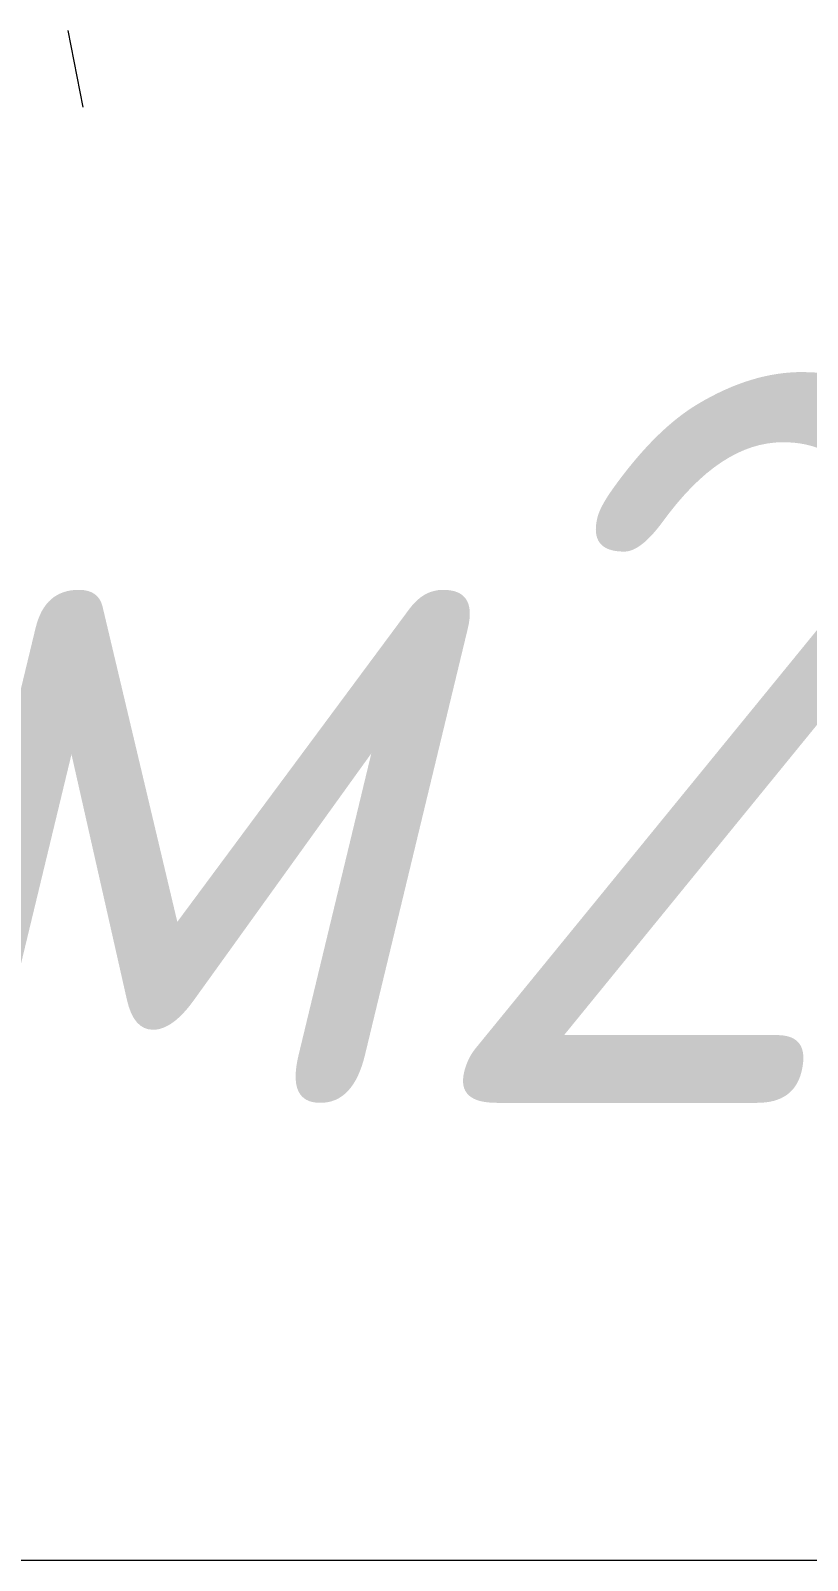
# Model space of a CAD drawing. Header units: millimetres. Extents: x -32954 to 151739, y -65671 to 56243.
# Drawn here: x -19782.6 to -19623.1, y -34739.4 to -34425.4 of the extents above; entities that cross this region are included whole.
import ezdxf

# ---------------------------------------------------------------- set-up
doc = ezdxf.new("R2010")
doc.units = ezdxf.units.MM
for name, color, linetype, lineweight in [('G-IMPT', 7, 'Continuous', 9), ('I-FURN', 7, 'Continuous', 9), ('I-FURN-IDEN', 7, 'Continuous', 9), ('Окна', 7, 'Continuous', 18), ('Подоконник_Верхний брус', 7, 'Continuous', 18)]:
    doc.layers.add(name, color=color, linetype=linetype, lineweight=lineweight)
doc.styles.add('GOST Common_I', font='GOST_Common Italic.ttf', dxfattribs={"width": 0.9, "height": 150})

# ---------------------------------------------------------------- blocks, each defined once
blk = doc.blocks.new('В2В_Подоконник_ПВХ - ПВХ-717279-В_АР_ПЭ_02 Этаж')
at = {"layer": 'Подоконник_Верхний брус'}
blk.add_line((-700, -330), (700, -330), dxfattribs=at)
blk = doc.blocks.new('М200-М200_1_Стойка для инфузионных растворов - МСК-5310_dwg-9481014-О_ТХ_05')
at = {"layer": 'G-IMPT'}
blk.add_line((-233.4, -61.33), (-230.27, -77.02), dxfattribs=at)
blk = doc.blocks.new('М200-М200_1_Стойка для инфузионных растворов - М200_Штатив для длительных вливаний-8000997-О_ТХ_05')
blk.add_blockref('М200-М200_1_Стойка для инфузионных растворов - МСК-5310_dwg-9481014-О_ТХ_05', (0, 0))

msp = doc.modelspace()

# ---------------------------------------------------------------- block references
at = {"layer": 'I-FURN', "rotation": 180}
msp.add_blockref('М200-М200_1_Стойка для инфузионных растворов - М200_Штатив для длительных вливаний-8000997-О_ТХ_05', (-20005.21, -34502.44), dxfattribs=at)
at = {"layer": 'Окна', "rotation": 180}
msp.add_blockref('В2В_Подоконник_ПВХ - ПВХ-717279-В_АР_ПЭ_02 Этаж', (-20039.99, -35069.43), dxfattribs=at)

# ---------------------------------------------------------------- texts
at = {"layer": 'I-FURN-IDEN', "char_height": 150, "attachment_point": 1, "style": 'GOST Common_I'}
for s, insert, width in [('200', (-19704.43, -34495.51), 367.9746), ('\\fGOST Common|b0|i1|c204|p34|;\\W.9;м', (-19817.54, -34495.51), 137.0886)]:
    msp.add_mtext(s, dxfattribs=dict(at, insert=insert, width=width))

doc.saveas('drawing.dxf')
